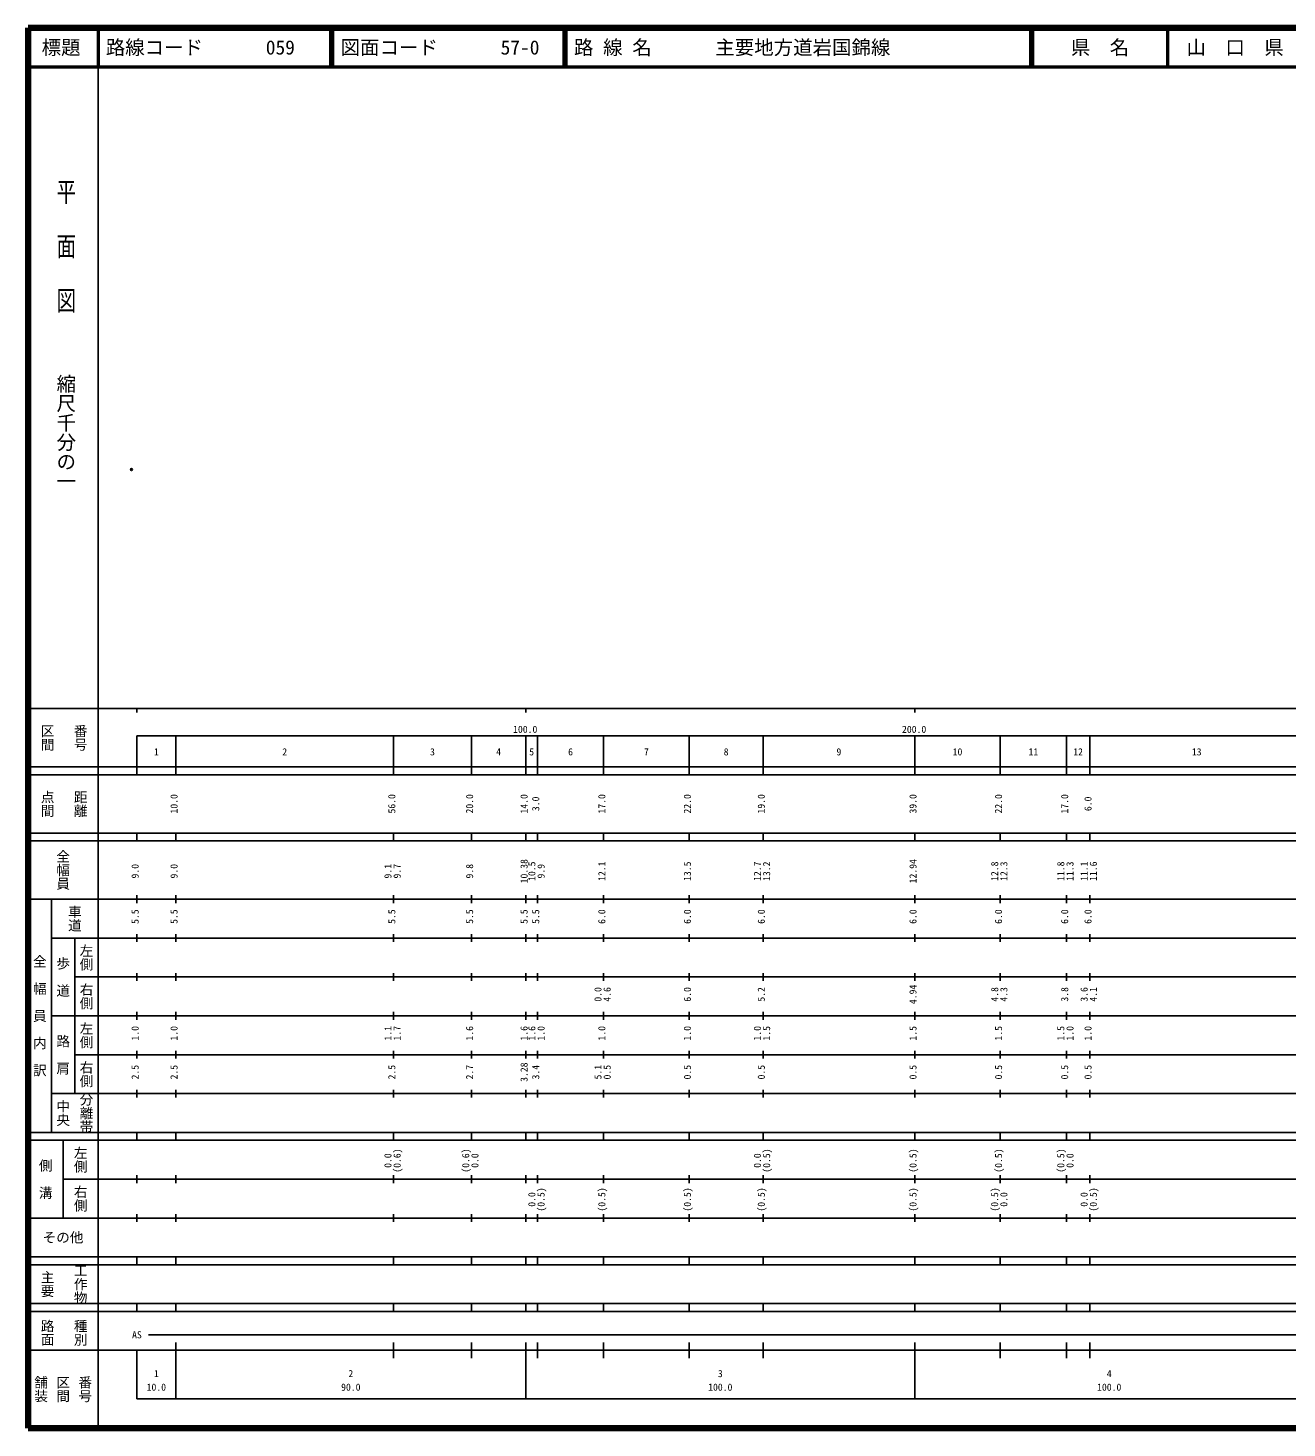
# Model space of a CAD drawing. Units: millimetres on the paper. Extents: x 40 to 680, y 20 to 380.
# Drawn here: x 40 to 363.7, y 20 to 380 of the extents above; entities that cross this region are included whole.
import ezdxf
from ezdxf.enums import TextEntityAlignment as Align

# ---------------------------------------------------------------- set-up
doc = ezdxf.new("R2010")
doc.units = ezdxf.units.MM
doc.header["$PDMODE"] = 32
doc.header["$PDSIZE"] = 0.5
doc.layers.add('M-OTRS', color=6, linetype='Continuous')
doc.layers.add('M-TTL-TXT', color=7, linetype='Continuous')
for name, color, linetype, lineweight in [('M-TTL', 2, 'Continuous', 140), ('M-TTL-BAND', 7, 'Continuous', 25), ('M-TTL-LINE', 7, 'Continuous', 50)]:
    doc.layers.add(name, color=color, linetype=linetype, lineweight=lineweight)
doc.styles.add('@ＭＳ ゴシック', font='')
doc.styles.add('ＭＳ ゴシック', font='')
doc.styles.get('@ＭＳ ゴシック').set_extended_font_data('@MS Gothic')
doc.styles.get('ＭＳ ゴシック').set_extended_font_data('MS Gothic')

msp = doc.modelspace()

# ---------------------------------------------------------------- linework, layer by layer
at = {"layer": 'M-OTRS'}
msp.add_point((66.605, 266.445), dxfattribs=at)
at = {"layer": 'M-TTL'}
for p, q in [((40, 380), (40, 20)), ((680, 380), (40, 380)), ((40, 20), (680, 20))]:
    msp.add_line(p, q, dxfattribs=at)
at = {"layer": 'M-TTL-BAND'}
for p, q in [((58, 370), (58, 20)), ((40, 205), (579, 205)), ((68, 205), (68, 204)), ((168, 205), (168, 204)), ((268, 205), (268, 204)), ((68, 198), (579, 198)), ((68, 198), (68, 188)), ((78, 188), (78, 198)), ((134, 188), (134, 198)), ((154, 188), (154, 198)), ((168, 188), (168, 198)), ((171, 188), (171, 198)), ((188, 188), (188, 198)), ((210, 188), (210, 198)), ((229, 188), (229, 198)), ((268, 188), (268, 198)), ((290, 188), (290, 198)), ((307, 188), (307, 198)), ((313, 188), (313, 198)), ((40, 190), (579, 190)), ((40, 188), (579, 188)), ((40, 173), (579, 173)), ((68, 171), (68, 173)), ((78, 171), (78, 173)), ((134, 171), (134, 173)), ((154, 171), (154, 173)), ((168, 171), (168, 173)), ((171, 171), (171, 173)), ((188, 171), (188, 173)), ((210, 171), (210, 173)), ((229, 171), (229, 173)), ((268, 171), (268, 173)), ((290, 171), (290, 173)), ((307, 171), (307, 173)), ((313, 171), (313, 173)), ((40, 171), (579, 171)), ((40, 156), (579, 156)), ((46, 96), (46, 156)), ((68, 155), (68, 157)), ((78, 155), (78, 157)), ((134, 155), (134, 157)), ((154, 155), (154, 157)), ((168, 155), (168, 157)), ((171, 155), (171, 157)), ((188, 155), (188, 157)), ((210, 155), (210, 157)), ((229, 155), (229, 157)), ((268, 155), (268, 157)), ((290, 155), (290, 157)), ((307, 155), (307, 157)), ((313, 155), (313, 157)), ((46, 146), (579, 146)), ((52, 146), (52, 106)), ((68, 145), (68, 147)), ((78, 145), (78, 147)), ((134, 145), (134, 147)), ((154, 145), (154, 147)), ((168, 145), (168, 147)), ((171, 145), (171, 147)), ((188, 145), (188, 147)), ((210, 145), (210, 147)), ((229, 145), (229, 147)), ((268, 145), (268, 147)), ((290, 145), (290, 147)), ((307, 145), (307, 147)), ((313, 145), (313, 147)), ((68, 135), (68, 137)), ((78, 135), (78, 137)), ((134, 135), (134, 137)), ((154, 135), (154, 137)), ((168, 135), (168, 137)), ((171, 135), (171, 137)), ((188, 135), (188, 137)), ((210, 135), (210, 137)), ((229, 135), (229, 137)), ((268, 135), (268, 137)), ((290, 135), (290, 137)), ((307, 135), (307, 137)), ((313, 135), (313, 137)), ((52, 136), (579, 136)), ((46, 126), (579, 126)), ((68, 125), (68, 127)), ((78, 125), (78, 127)), ((134, 125), (134, 127)), ((154, 125), (154, 127)), ((168, 125), (168, 127)), ((171, 125), (171, 127)), ((188, 125), (188, 127)), ((210, 125), (210, 127)), ((229, 125), (229, 127)), ((268, 125), (268, 127)), ((290, 125), (290, 127)), ((307, 125), (307, 127)), ((313, 125), (313, 127)), ((52, 116), (579, 116)), ((68, 115), (68, 117)), ((78, 115), (78, 117)), ((134, 115), (134, 117)), ((154, 115), (154, 117)), ((168, 115), (168, 117)), ((171, 115), (171, 117)), ((188, 115), (188, 117)), ((210, 115), (210, 117)), ((229, 115), (229, 117)), ((268, 115), (268, 117)), ((290, 115), (290, 117)), ((307, 115), (307, 117)), ((313, 115), (313, 117)), ((46, 106), (579, 106)), ((68, 105), (68, 107)), ((78, 105), (78, 107)), ((134, 105), (134, 107)), ((154, 105), (154, 107)), ((168, 105), (168, 107)), ((171, 105), (171, 107)), ((188, 105), (188, 107)), ((210, 105), (210, 107)), ((229, 105), (229, 107)), ((268, 105), (268, 107)), ((290, 105), (290, 107)), ((307, 105), (307, 107)), ((313, 105), (313, 107)), ((40, 96), (579, 96)), ((40, 94), (579, 94)), ((49, 94), (49, 74)), ((68, 94), (68, 96)), ((78, 94), (78, 96)), ((134, 94), (134, 96)), ((154, 94), (154, 96)), ((168, 94), (168, 96)), ((171, 94), (171, 96)), ((188, 94), (188, 96)), ((210, 94), (210, 96)), ((229, 94), (229, 96)), ((268, 94), (268, 96)), ((290, 94), (290, 96)), ((307, 94), (307, 96)), ((313, 94), (313, 96)), ((49, 84), (579, 84)), ((68, 83), (68, 85)), ((78, 83), (78, 85)), ((134, 83), (134, 85)), ((154, 83), (154, 85)), ((168, 83), (168, 85)), ((171, 83), (171, 85)), ((188, 83), (188, 85)), ((210, 83), (210, 85)), ((229, 83), (229, 85)), ((268, 83), (268, 85)), ((290, 83), (290, 85)), ((307, 83), (307, 85)), ((313, 83), (313, 85)), ((40, 74), (579, 74)), ((68, 73), (68, 75)), ((78, 73), (78, 75)), ((134, 73), (134, 75)), ((154, 73), (154, 75)), ((168, 73), (168, 75)), ((171, 73), (171, 75)), ((188, 73), (188, 75)), ((210, 73), (210, 75)), ((229, 73), (229, 75)), ((268, 73), (268, 75)), ((290, 73), (290, 75)), ((307, 73), (307, 75)), ((313, 73), (313, 75)), ((40, 64), (579, 64)), ((40, 62), (579, 62)), ((68, 62), (68, 64)), ((78, 62), (78, 64)), ((134, 62), (134, 64)), ((154, 62), (154, 64)), ((168, 62), (168, 64)), ((171, 62), (171, 64)), ((188, 62), (188, 64)), ((210, 62), (210, 64)), ((229, 62), (229, 64)), ((268, 62), (268, 64)), ((290, 62), (290, 64)), ((307, 62), (307, 64)), ((313, 62), (313, 64)), ((40, 52), (579, 52)), ((68, 50), (68, 52)), ((78, 50), (78, 52)), ((134, 50), (134, 52)), ((154, 50), (154, 52)), ((168, 50), (168, 52)), ((171, 50), (171, 52)), ((188, 50), (188, 52)), ((210, 50), (210, 52)), ((229, 50), (229, 52)), ((268, 50), (268, 52)), ((290, 50), (290, 52)), ((307, 50), (307, 52)), ((313, 50), (313, 52)), ((40, 50), (579, 50)), ((71, 44), (519.5, 44)), ((40, 40), (579, 40)), ((68, 40), (68, 27.5)), ((78, 27.5), (78, 42)), ((134, 38), (134, 42)), ((154, 38), (154, 42)), ((168, 27.5), (168, 42)), ((171, 38), (171, 42)), ((188, 38), (188, 42)), ((210, 38), (210, 42)), ((229, 38), (229, 42)), ((268, 27.5), (268, 42)), ((290, 38), (290, 42)), ((307, 38), (307, 42)), ((313, 38), (313, 42)), ((68, 27.5), (579, 27.5))]:
    msp.add_line(p, q, dxfattribs=at)
at = {"layer": 'M-TTL-LINE'}
for p, q in [((58, 380), (58, 370)), ((117.75, 380), (117.75, 370)), ((118.25, 380), (118.25, 370)), ((177.75, 380), (177.75, 370)), ((178.25, 380), (178.25, 370)), ((297.75, 380), (297.75, 370)), ((298.25, 380), (298.25, 370)), ((333, 380), (333, 370)), ((40, 370), (680, 370))]:
    msp.add_line(p, q, dxfattribs=at)

# ---------------------------------------------------------------- texts
at = {"layer": 'M-TTL-BAND', "style": '@ＭＳ ゴシック', "width": 1.4}
msp.add_text('平  面  図', height=3.666, rotation=270, dxfattribs=at).set_placement((49.777, 306.475), align=Align.MIDDLE_RIGHT)
at = {"layer": 'M-TTL-BAND', "style": '@ＭＳ ゴシック'}
msp.add_text('縮尺千分の一', height=3.666, rotation=270, dxfattribs=at).set_placement((49.777, 261.03), align=Align.MIDDLE_RIGHT)
for s, p in [('区間', (45, 197.5)), ('番号', (53.5, 197.5)), ('点間', (45, 180.5)), ('距離', (53.5, 180.5)), ('全幅員', (49, 163.5)), ('車道', (52, 151)), ('左側', (55, 141)), ('全\u3000幅\u3000員\u3000内\u3000訳', (43, 126)), ('歩\u3000道', (49, 136)), ('右側', (55, 131)), ('左側', (55, 121)), ('路\u3000肩', (49, 116)), ('右側', (55, 111)), ('分離帯', (55, 101)), ('中央', (49, 101)), ('左側', (53.5, 89)), ('側\u3000溝', (44.5, 84)), ('右側', (53.5, 79)), ('工作物', (53.5, 57)), ('主要', (45, 57)), ('路面', (45, 44.5)), ('種別', (53.5, 44.5)), ('舗装', (43.333, 30)), ('区間', (49, 30)), ('番号', (54.667, 30))]:
    msp.add_text(s, height=2.566, rotation=270, dxfattribs=at).set_placement(p, align=Align.MIDDLE_CENTER)
at = {"layer": 'M-TTL-BAND', "style": 'ＭＳ ゴシック'}
for s, p in [('100.0', (167.844, 198.195)), ('200.0', (267.844, 198.195)), ('1', (73, 192.405)), ('2', (106, 192.405)), ('3', (144, 192.405)), ('4', (161, 192.405)), ('5', (169.5, 192.405)), ('6', (179.5, 192.405)), ('7', (199, 192.405)), ('8', (219.5, 192.405)), ('9', (248.5, 192.405)), ('10', (279, 192.405)), ('11', (298.5, 192.405)), ('12', (310, 192.405)), ('13', (340.5, 192.405)), ('AS', (68, 42.5)), ('1', (73, 32.523)), ('2', (123, 32.523)), ('3', (218, 32.523)), ('4', (318, 32.523)), ('10.0', (73, 29.033)), ('90.0', (123, 29.033)), ('100.0', (218, 29.033)), ('100.0', (318, 29.033))]:
    msp.add_text(s, height=1.833, dxfattribs=at).set_placement(p, align=Align.BOTTOM_CENTER)
for s, p in [('10.0', (79, 180.5)), ('56.0', (135, 180.5)), ('20.0', (155, 180.5)), ('14.0', (169, 180.5)), ('3.0', (172, 180.5)), ('17.0', (189, 180.5)), ('22.0', (211, 180.5)), ('19.0', (230, 180.5)), ('39.0', (269, 180.5)), ('22.0', (291, 180.5)), ('17.0', (308, 180.5)), ('6.0', (314, 180.5)), ('10.38', (169, 163.174)), ('12.94', (269, 163.174)), ('9.0', (69, 163.174)), ('9.0', (79, 163.174)), ('9.1', (134, 163.174)), ('9.7', (136.37, 163.174)), ('9.8', (155, 163.174)), ('10.5', (171, 163.174)), ('9.9', (173.37, 163.174)), ('12.1', (189, 163.174)), ('13.5', (211, 163.174)), ('12.7', (229, 163.174)), ('13.2', (231.37, 163.174)), ('12.8', (290, 163.174)), ('12.3', (292.37, 163.174)), ('11.8', (307, 163.174)), ('11.3', (309.37, 163.174)), ('11.1', (313, 163.174)), ('11.6', (315.37, 163.174)), ('5.5', (69, 151.5)), ('5.5', (79, 151.5)), ('5.5', (135, 151.5)), ('5.5', (155, 151.5)), ('5.5', (169, 151.5)), ('5.5', (172, 151.5)), ('6.0', (189, 151.5)), ('6.0', (211, 151.5)), ('6.0', (230, 151.5)), ('6.0', (269, 151.5)), ('6.0', (291, 151.5)), ('6.0', (308, 151.5)), ('6.0', (314, 151.5)), ('0.0', (188, 131.5)), ('4.6', (190.37, 131.5)), ('6.0', (211, 131.5)), ('5.2', (230, 131.5)), ('4.94', (269, 131.5)), ('4.8', (290, 131.5)), ('4.3', (292.37, 131.5)), ('3.8', (308, 131.5)), ('3.6', (313, 131.5)), ('4.1', (315.37, 131.5)), ('1.0', (69, 121.5)), ('1.0', (79, 121.5)), ('1.1', (134, 121.5)), ('1.7', (136.37, 121.5)), ('1.6', (155, 121.5)), ('1.6', (169, 121.5)), ('1.6', (171, 121.5)), ('1.0', (173.37, 121.5)), ('1.0', (189, 121.5)), ('1.0', (211, 121.5)), ('1.0', (229, 121.5)), ('1.5', (231.37, 121.5)), ('1.5', (269, 121.5)), ('1.5', (291, 121.5)), ('1.5', (307, 121.5)), ('1.0', (309.37, 121.5)), ('1.0', (314, 121.5)), ('2.5', (69, 111.5)), ('2.5', (79, 111.5)), ('2.5', (135, 111.5)), ('2.7', (155, 111.5)), ('3.28', (169, 111.5)), ('3.4', (172, 111.5)), ('5.1', (188, 111.5)), ('0.5', (190.37, 111.5)), ('0.5', (211, 111.5)), ('0.5', (230, 111.5)), ('0.5', (269, 111.5)), ('0.5', (291, 111.5)), ('0.5', (308, 111.5)), ('0.5', (314, 111.5)), ('0.0', (134, 88.764)), ('(0.6)', (136.37, 88.764)), ('(0.6)', (154, 88.764)), ('0.0', (156.37, 88.764)), ('0.0', (229, 88.764)), ('(0.5)', (231.37, 88.764)), ('(0.5)', (269, 88.764)), ('(0.5)', (291, 88.764)), ('(0.5)', (307, 88.764)), ('0.0', (309.37, 88.764)), ('0.0', (171, 78.764)), ('(0.5)', (173.37, 78.764)), ('(0.5)', (189, 78.764)), ('(0.5)', (211, 78.764)), ('(0.5)', (230, 78.764)), ('(0.5)', (269, 78.764)), ('(0.5)', (290, 78.764)), ('0.0', (292.37, 78.764)), ('0.0', (313, 78.764)), ('(0.5)', (315.37, 78.764))]:
    msp.add_text(s, height=1.833, rotation=90, dxfattribs=at).set_placement(p, align=Align.BOTTOM_CENTER)
msp.add_text('その他', height=2.566, dxfattribs=at).set_placement((49, 69), align=Align.MIDDLE_CENTER)
at = {"layer": 'M-TTL-TXT', "style": 'ＭＳ ゴシック'}
for s, p in [('標題', (48.5, 375)), ('県\u3000名', (315.625, 375)), ('山\u3000口\u3000県', (350.375, 375))]:
    msp.add_text(s, height=3.666, dxfattribs=at).set_placement(p, align=Align.MIDDLE_CENTER)
for s, p in [('路線コード', (60, 375)), ('059', (101.142, 375)), ('図面コード', (120.38, 375)), ('57-0', (161.521, 375)), ('路 線 名', (180.38, 375)), ('主要地方道岩国錦線', (216.734, 375))]:
    msp.add_text(s, height=3.666, dxfattribs=at).set_placement(p, align=Align.MIDDLE_LEFT)

doc.saveas('drawing.dxf')
